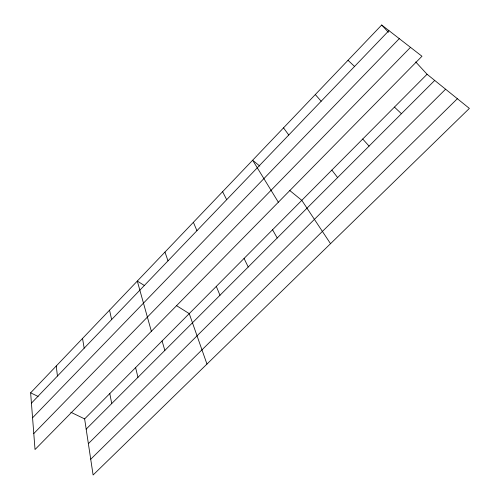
<?xml version="1.0" encoding="UTF-8"?>
<svg xmlns="http://www.w3.org/2000/svg" width="500" height="500" viewBox="0 0 500 500"><rect width="100%" height="100%" fill="white"/><g stroke="black" fill="none" stroke-linecap="round" stroke-linejoin="round"><path stroke-width="0.75" d="M30.631 392.837L381.7 25L421.969 56.256L35.025 449.525L30.631 392.837L38.106 396.45M31.431 403.15L388.938 30.612M32.562 417.794L399.281 38.644M33.788 433.55L410.494 47.35M84.631 418.906L427.075 74.256L469.369 108.406L93.1 475L84.631 418.906L70.794 412.231M86.175 429.137L434.706 80.419M88.369 443.65L445.594 89.206M90.719 459.231L457.362 98.713M144.5 285.587L137.3 281.075L151.356 331.287M176.469 305.613L189.244 313.619L206.962 364.069M259.825 166.094L252.638 160.231L278.35 202.219M289.731 190.487L301.8 200.338L330.531 243.681M348.019 60.294L354.55 66.45M394.45 107.094L401.425 113.719M381.7 25L388.419 32.294M415.719 61.925L427.075 74.256M362.719 139.025L369.075 146.088M315.306 94.569L321.175 101.231M331.85 170.094L337.612 177.562M283.525 127.869L288.762 135M272.55 229.775L277.219 237.987M222.606 191.694L226.681 199.694M244.056 258.45L248.225 267.006M193.394 222.306L196.931 230.694M216.3 286.388L219.981 295.262M164.969 252.087L168 260.837M162.081 340.962L164.85 350.425M135.606 367.606L137.95 377.344M109.55 310.15L111.625 319.581M109.8 393.581L111.731 403.569M82.544 338.45L84.169 348.194M56.244 366L57.444 376.037"/></g></svg>
